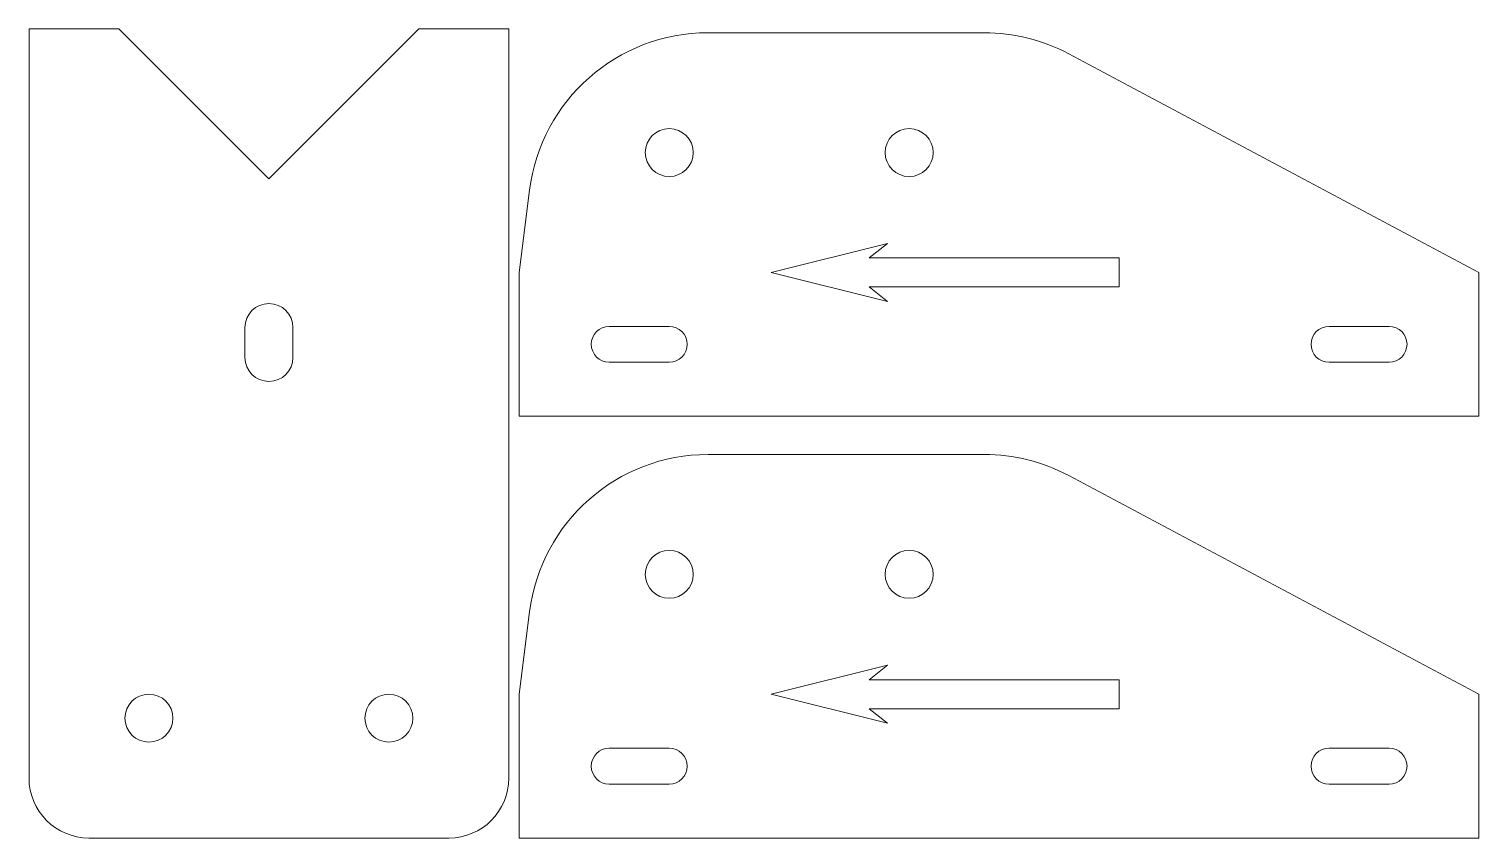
# Model space of a CAD drawing. Header units: millimetres. Extents: x -80 to 162, y 0 to 135.
import ezdxf

# ---------------------------------------------------------------- set-up
doc = ezdxf.new("R2010")
doc.units = ezdxf.units.MM
doc.layers.add('1', color=7, linetype='CONTINUOUS', true_color=0xffffff)

msp = doc.modelspace()

# ---------------------------------------------------------------- linework, layer by layer
at = {"layer": '1', "color": 252, "linetype": 'Continuous', "lineweight": 13}
for p, q in [((-80, 10), (-80, 135)), ((-80, 135), (-65, 135)), ((-65, 135), (-40, 110)), ((-40, 110), (-15, 135)), ((-15, 135), (0, 135)), ((0, 135), (0, 10)), ((79.24, 134.38), (33.22, 134.38)), ((161.74, 94.38), (93.36, 130.85)), ((3.46, 108.1), (1.74, 94.38)), ((63.15, 99.22), (43.74, 94.38)), ((60.06, 96.8), (63.15, 99.22)), ((101.74, 96.8), (60.06, 96.8)), ((101.74, 91.96), (101.74, 96.8)), ((1.74, 94.38), (1.74, 70.38)), ((43.74, 94.38), (63.15, 89.54)), ((161.74, 70.38), (161.74, 94.38)), ((60.06, 91.96), (101.74, 91.96)), ((63.15, 89.54), (60.06, 91.96)), ((-44, 85.18), (-44, 80.18)), ((-36, 80.18), (-36, 85.18)), ((16.74, 85.38), (26.74, 85.38)), ((136.74, 85.38), (146.74, 85.38)), ((26.74, 79.38), (16.74, 79.38)), ((146.74, 79.38), (136.74, 79.38)), ((1.74, 70.38), (161.74, 70.38)), ((79.24, 64), (33.22, 64)), ((161.74, 24), (93.36, 60.47)), ((3.46, 37.72), (1.74, 24)), ((63.15, 28.84), (43.74, 24)), ((60.06, 26.42), (63.15, 28.84)), ((101.74, 26.42), (60.06, 26.42)), ((101.74, 21.58), (101.74, 26.42)), ((1.74, 24), (1.74, 0)), ((43.74, 24), (63.15, 19.16)), ((161.74, 0), (161.74, 24)), ((60.06, 21.58), (101.74, 21.58)), ((63.15, 19.16), (60.06, 21.58)), ((16.74, 15), (26.74, 15)), ((136.74, 15), (146.74, 15)), ((26.74, 9), (16.74, 9)), ((146.74, 9), (136.74, 9)), ((1.74, 0), (161.74, 0)), ((-10, 0), (-70, 0))]:
    msp.add_line(p, q, dxfattribs=at)
for centre in [(26.74, 114.38), (26.74, 44)]:
    msp.add_circle(centre, 4, dxfattribs=at)
at = {"layer": '1', "color": 252, "linetype": 'Continuous', "lineweight": 13, "extrusion": (0, 0, -1)}
for centre in [(-66.74, 114.38), (-66.74, 44), (60, 20), (20, 20)]:
    msp.add_circle(centre, 4, dxfattribs=at)
for centre, radius, start, end in [((-33.22, 104.38), 30, 7.125, 90), ((-79.24, 104.38), 30, 90, 118.0725), ((-16.74, 82.38), 3, 270, 90), ((-26.74, 82.38), 3, 90, 270), ((-136.74, 82.38), 3, 270, 90), ((-146.74, 82.38), 3, 90, 270), ((-33.22, 34), 30, 7.125, 90), ((-79.24, 34), 30, 90, 118.0725), ((-16.74, 12), 3, 270, 90), ((-26.74, 12), 3, 90, 270), ((-136.74, 12), 3, 270, 90), ((-146.74, 12), 3, 90, 270), ((70, 10), 10, 270, 0)]:
    msp.add_arc(centre, radius, start, end, dxfattribs=at)
at = {"layer": '1', "color": 252, "linetype": 'Continuous', "lineweight": 13}
for centre, radius, start, end in [((-40, 85.18), 4, 0, 180), ((-40, 80.18), 4, 180, 0), ((-70, 10), 10, 180, 270), ((-10, 10), 10, 270, 0)]:
    msp.add_arc(centre, radius, start, end, dxfattribs=at)

doc.saveas('drawing.dxf')
